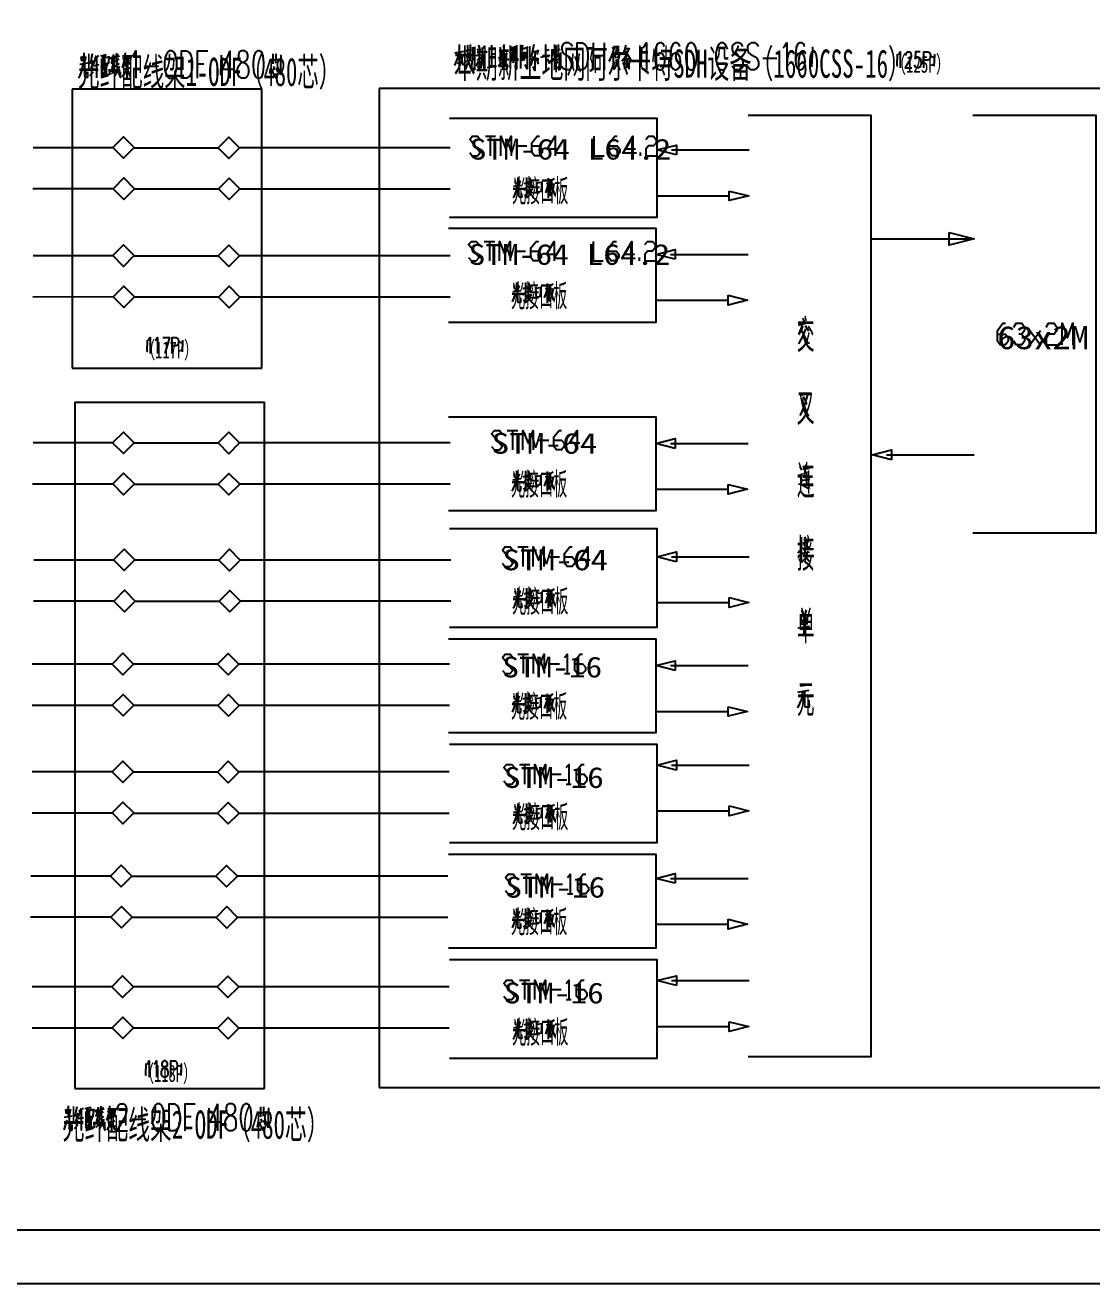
# Model space of a CAD drawing. Header units: metres. Extents: x 17 to 1757, y 17 to 1207.
# Drawn here: x 301 to 862, y 17 to 678 of the extents above; entities that cross this region are included whole.
import ezdxf

# ---------------------------------------------------------------- set-up
doc = ezdxf.new("R2010")
doc.units = ezdxf.units.M
for name, color, linetype in [('LINES', 7, 'Continuous'), ('POLYLINES', 4, 'Continuous'), ('RECTS', 7, 'Continuous'), ('TEXTS', 3, 'Continuous')]:
    doc.layers.add(name, color=color, linetype=linetype)

msp = doc.modelspace()

# ---------------------------------------------------------------- linework, layer by layer
at = {"layer": 'LINES'}
for p, q in [((529.51, 667.73), (529.51, 654.34)), ((535.27, 667.73), (534.98, 659.38)), ((552.98, 667.73), (552.98, 656.93)), ((568.68, 667.73), (567.24, 660.96)), ((574.87, 667.87), (574.87, 661.82)), ((579.48, 667.73), (579.48, 654.48)), ((581.5, 667.73), (581.5, 662.69)), ((599.93, 654.48), (599.93, 668.74)), ((605.54, 668.74), (605.54, 654.48)), ((331.22, 659.09), (330.79, 661.39)), ((332.23, 663.41), (332.23, 657.79)), ((332.66, 658.37), (333.53, 661.54)), ((336.7, 662.83), (335.69, 658.08)), ((339.86, 662.11), (337.7, 660.38)), ((338.86, 661.25), (338.86, 650.3)), ((341.16, 661.82), (343.9, 662.54)), ((342.6, 661.97), (342.6, 656.21)), ((343.9, 660.96), (345.34, 661.39)), ((345.34, 661.68), (345.19, 657.94)), ((347.78, 662.54), (346.78, 658.22)), ((350.09, 662.4), (350.81, 661.39)), ((353.98, 663.41), (353.54, 660.38)), ((355.27, 661.39), (355.27, 657.22)), ((356.71, 661.25), (356.57, 658.22)), ((408.98, 664.42), (408.98, 650.16)), ((431.45, 662.98), (431.59, 657.65)), ((433.18, 662.98), (432.89, 657.94)), ((527.21, 663.41), (531.82, 664.27)), ((532.97, 664.56), (535.7, 665.28)), ((533.83, 667.44), (533.83, 659.23)), ((533.83, 662.98), (534.84, 663.26)), ((533.83, 660.96), (534.84, 661.54)), ((536.42, 666.43), (536.28, 659.81)), ((536.42, 665.86), (537.43, 666.14)), ((536.42, 663.12), (537.29, 663.41)), ((538.44, 661.97), (541.03, 662.54)), ((538.87, 665.14), (540.89, 665.57)), ((539.3, 664.56), (539.59, 662.98)), ((539.59, 667.58), (539.88, 666.14)), ((540.31, 665.28), (540.02, 662.54)), ((542.9, 667.15), (541.46, 664.99)), ((541.46, 662.54), (543.34, 662.98)), ((542.47, 662.69), (542.47, 654.48)), ((546.5, 667.44), (546.5, 656.06)), ((548.38, 662.83), (546.5, 662.4)), ((550.1, 660.82), (551.69, 661.68)), ((550.97, 666.43), (550.97, 657.65)), ((551.54, 659.95), (554.14, 663.12)), ((556.15, 667.3), (556.15, 655.63)), ((556.15, 666.14), (559.61, 666.72)), ((557.59, 664.7), (556.44, 658.51)), ((556.73, 663.84), (557.74, 660.1)), ((558.89, 665.14), (557.59, 658.08)), ((558.02, 663.84), (559.18, 659.23)), ((561.62, 667.58), (561.62, 655.2)), ((561.62, 666.58), (562.63, 666.86)), ((562.92, 665.57), (565.66, 666.58)), ((563.35, 663.98), (563.35, 659.38)), ((563.35, 662.98), (564.22, 663.26)), ((564.36, 663.84), (564.22, 660.67)), ((568.39, 661.54), (567.1, 656.64)), ((567.96, 663.98), (570.84, 664.56)), ((570.98, 664.99), (570.26, 662.54)), ((572.42, 661.1), (577.32, 662.26)), ((574.87, 664.7), (576.74, 665.14)), ((575.02, 661.68), (575.02, 654.48)), ((578.04, 658.8), (580.2, 661.68)), ((578.9, 665.42), (578.33, 661.68)), ((578.76, 663.41), (580.2, 663.84)), ((580.34, 662.4), (582.79, 662.98)), ((580.49, 664.85), (582.5, 665.28)), ((599.93, 661.97), (605.54, 661.97)), ((610.58, 662.54), (609.29, 662.26)), ((610.01, 666.58), (610.73, 664.56)), ((610.58, 656.93), (610.58, 663.12)), ((611.45, 660.96), (613.32, 661.39)), ((611.88, 667.15), (611.88, 664.42)), ((611.88, 666.29), (612.89, 666.58)), ((613.46, 661.82), (612.6, 658.37)), ((616.34, 664.99), (615.34, 662.4)), ((617.06, 667.44), (616.34, 664.99)), ((616.49, 665.42), (618.5, 665.86)), ((334.25, 658.08), (330.07, 657.36)), ((335.4, 657.79), (336.98, 658.8)), ((335.69, 654.62), (337.27, 655.63)), ((337.27, 659.66), (335.83, 654.77)), ((337.42, 656.64), (340.3, 657.36)), ((341.45, 660.24), (341.45, 651.74)), ((341.45, 659.52), (343.18, 659.95)), ((341.74, 654.48), (342.6, 654.77)), ((342.6, 656.21), (343.03, 656.21)), ((343.18, 660.24), (343.03, 651.6)), ((345.34, 657.94), (343.9, 657.5)), ((346.63, 658.08), (347.93, 658.94)), ((348.5, 655.92), (346.78, 654.91)), ((348.22, 660.1), (346.92, 655.06)), ((348.79, 658.8), (350.81, 660.24)), ((348.79, 656.35), (350.95, 657.79)), ((354.84, 655.06), (352.39, 650.59)), ((352.68, 660.24), (354.7, 660.67)), ((352.82, 654.77), (356.86, 655.49)), ((354.84, 657.22), (354.84, 650.02)), ((355.27, 660.53), (356.57, 660.82)), ((356.71, 658.22), (355.27, 657.94)), ((364.06, 656.35), (371.4, 656.35)), ((391.99, 657.65), (395.3, 657.65)), ((430.3, 655.34), (429.86, 652.32)), ((430.15, 659.38), (434.47, 660.1)), ((431.88, 656.5), (432.31, 654.48)), ((433.32, 655.78), (434.04, 653.33)), ((528.36, 657.94), (530.66, 658.37)), ((533.83, 658.22), (532.68, 654.91)), ((532.82, 658.8), (535.7, 659.52)), ((534.55, 658.37), (535.13, 656.21)), ((536.28, 659.95), (535.7, 654.48)), ((536.28, 660.1), (537.29, 660.38)), ((539.45, 659.09), (538.44, 656.5)), ((538.87, 659.81), (540.89, 660.38)), ((540.31, 659.09), (541.03, 657.5)), ((544.06, 655.78), (549.1, 656.35)), ((549.96, 656.35), (551.83, 658.66)), ((562.34, 659.09), (561.91, 660.38)), ((563.35, 660.38), (564.36, 660.67)), ((569.83, 660.96), (570.98, 657.5)), ((575.59, 660.24), (576.89, 657.65)), ((580.06, 659.81), (583.08, 660.38)), ((580.63, 659.23), (581.06, 657.79)), ((611.3, 658.66), (610.01, 655.78)), ((616.34, 660.53), (616.34, 654.77)), ((616.34, 659.95), (618.65, 660.38)), ((618.5, 655.92), (616.34, 655.49)), ((616.63, 657.79), (618.36, 658.08)), ((617.5, 660.1), (617.5, 655.92)), ((618.79, 660.67), (618.5, 654.77)), ((689.06, 660.67), (696.26, 660.67)), ((334.39, 650.45), (334.25, 653.47)), ((335.4, 651.6), (337.27, 653.47)), ((341.45, 652.9), (342.89, 653.33)), ((346.78, 652.32), (348.5, 653.9)), ((326.18, 644.26), (326.18, 497.81)), ((425.76, 644.26), (326.18, 644.26)), ((425.76, 497.81), (425.76, 644.26)), ((913.7, 644.62), (487.32, 644.62)), ((487.32, 644.62), (487.32, 120.02)), ((543.19, 619.63), (548.52, 619.63)), ((545.78, 619.63), (545.78, 609.41)), ((347.5, 613.58), (305.59, 613.58)), ((402.79, 613.44), (358.73, 613.44)), ((524.62, 613.58), (414.02, 613.58)), ((559.46, 614.59), (564.94, 614.59)), ((624.7, 609.41), (624.7, 611.14)), ((640.97, 612.43), (681.72, 612.43)), ((559.32, 594.43), (558.89, 596.45)), ((560.18, 597.89), (560.18, 593.42)), ((560.76, 593.86), (561.62, 596.45)), ((565.22, 595.15), (563.5, 594.58)), ((565.51, 595.58), (567.96, 596.3)), ((566.38, 593.86), (566.09, 595.15)), ((566.23, 598.03), (566.95, 596.3)), ((567.24, 596.02), (567.1, 593.42)), ((570.12, 595.73), (570.26, 589.54)), ((570.12, 595.15), (573, 595.44)), ((570.26, 595.15), (573, 595.44)), ((572.71, 590.69), (573, 595.87)), ((577.03, 595.01), (575.16, 594.58)), ((576.17, 597.6), (576.17, 587.23)), ((577.46, 596.3), (579.48, 597.46)), ((347.64, 591.98), (305.45, 591.98)), ((402.94, 591.84), (358.87, 591.84)), ((524.62, 591.84), (414.17, 591.84)), ((562.34, 593.71), (558.02, 593.14)), ((562.49, 587.66), (562.2, 589.97)), ((563.35, 591.26), (565.22, 593.42)), ((565.08, 591.12), (568.39, 591.84)), ((568.25, 593.71), (565.51, 592.99)), ((566.52, 593.14), (565.94, 589.97)), ((566.81, 589.39), (565.94, 589.97)), ((567.24, 591.55), (566.81, 589.25)), ((566.81, 589.39), (568.25, 587.81)), ((570.26, 590.4), (573, 590.69)), ((576.17, 594.43), (574.73, 589.82)), ((576.17, 593.42), (576.89, 592.13)), ((577.75, 594.29), (579.19, 594.58)), ((632.9, 588.24), (671.35, 588.24)), ((542.62, 564.34), (548.09, 564.34)), ((545.35, 564.34), (545.35, 554.11)), ((745.8, 565.78), (798.79, 565.78)), ((347.5, 556.85), (305.59, 556.85)), ((402.79, 556.7), (358.73, 556.7)), ((524.62, 556.85), (414.02, 556.85)), ((558.89, 559.3), (564.36, 559.3)), ((624.26, 554.11), (624.26, 555.84)), ((640.39, 557.57), (681.29, 557.57)), ((559.61, 542.74), (559.61, 538.13)), ((565.66, 542.74), (566.38, 541.01)), ((575.59, 542.3), (575.59, 532.08)), ((576.89, 541.01), (578.9, 542.16)), ((557.52, 532.66), (559.03, 536.69)), ((561.77, 538.42), (557.59, 537.84)), ((558.74, 539.28), (558.31, 541.15)), ((560.18, 538.7), (561.05, 541.3)), ((564.65, 540), (562.92, 539.42)), ((562.92, 536.11), (564.65, 538.13)), ((564.5, 535.82), (567.82, 536.54)), ((564.94, 540.29), (567.53, 541.01)), ((567.67, 538.42), (564.94, 537.7)), ((565.94, 537.98), (565.37, 534.82)), ((565.8, 538.56), (565.51, 540)), ((566.81, 536.26), (566.38, 534.1)), ((566.81, 540.72), (566.52, 538.13)), ((569.54, 540.58), (569.83, 534.24)), ((569.54, 539.86), (572.42, 540.14)), ((569.69, 539.86), (572.42, 540.14)), ((569.83, 535.1), (572.42, 535.54)), ((572.14, 535.54), (572.57, 540.72)), ((575.59, 539.28), (574.15, 534.67)), ((576.46, 539.71), (574.58, 539.42)), ((575.59, 538.13), (576.46, 536.83)), ((577.18, 538.99), (578.62, 539.42)), ((347.64, 535.25), (305.45, 535.1)), ((402.94, 535.1), (358.87, 535.1)), ((524.62, 535.1), (414.17, 535.1)), ((561.91, 532.37), (561.77, 534.82)), ((566.23, 534.24), (565.37, 534.82)), ((566.23, 534.24), (567.67, 532.51)), ((632.33, 533.52), (670.78, 533.52)), ((709.94, 524.02), (710.66, 522)), ((707.78, 520.42), (713.11, 521.71)), ((709.66, 520.13), (707.78, 515.52)), ((711.24, 520.13), (712.97, 517.39)), ((829.32, 510.05), (834.94, 517.54)), ((829.32, 517.54), (834.94, 510.05)), ((326.18, 497.74), (425.69, 497.74)), ((712.39, 484.27), (708.79, 483.41)), ((710.09, 482.98), (710.95, 480.82)), ((327.48, 479.95), (427.13, 479.95)), ((327.48, 479.95), (327.48, 119.38)), ((427.13, 119.38), (427.13, 479.95)), ((554.71, 465.12), (560.18, 465.12)), ((557.45, 465.12), (557.45, 454.9)), ((347.35, 458.5), (305.59, 458.5)), ((402.79, 458.35), (358.58, 458.35)), ((524.62, 458.5), (414.02, 458.5)), ((570.98, 459.94), (576.46, 459.94)), ((640.39, 458.21), (681.29, 458.21)), ((754.01, 452.3), (800.09, 452.3)), ((559.61, 443.81), (559.61, 439.34)), ((565.66, 443.95), (566.38, 442.22)), ((575.59, 443.52), (575.59, 433.15)), ((576.89, 442.22), (578.9, 443.38)), ((708.36, 446.11), (709.22, 444.24)), ((710.09, 444.82), (713.54, 445.25)), ((711.82, 447.12), (710.52, 441.07)), ((711.96, 443.52), (711.96, 436.32)), ((347.5, 436.9), (305.3, 436.9)), ((402.94, 436.75), (358.73, 436.75)), ((524.62, 436.9), (414.17, 436.9)), ((561.77, 439.63), (557.59, 438.91)), ((558.74, 440.35), (558.31, 442.22)), ((560.18, 439.78), (561.05, 442.37)), ((564.65, 441.07), (562.92, 440.5)), ((562.92, 437.18), (564.65, 439.34)), ((564.5, 436.9), (567.82, 437.62)), ((564.94, 441.5), (567.53, 442.22)), ((567.67, 439.63), (564.94, 438.91)), ((565.94, 439.06), (565.37, 435.89)), ((565.8, 439.63), (565.51, 441.07)), ((566.81, 437.47), (566.38, 435.17)), ((566.81, 441.94), (566.52, 439.34)), ((569.54, 441.65), (569.83, 435.46)), ((569.54, 440.93), (572.42, 441.36)), ((569.69, 440.93), (572.42, 441.36)), ((569.83, 436.32), (572.42, 436.61)), ((572.14, 436.61), (572.57, 441.79)), ((575.59, 440.35), (574.15, 435.74)), ((576.46, 440.93), (574.58, 440.5)), ((575.59, 439.34), (576.46, 438.05)), ((577.18, 440.21), (578.62, 440.5)), ((707.5, 441.36), (709.37, 442.08)), ((707.64, 437.04), (708.94, 436.9)), ((709.94, 438.91), (713.69, 439.49)), ((710.23, 440.93), (713.26, 441.5)), ((561.91, 433.58), (561.77, 435.89)), ((566.23, 435.31), (565.37, 435.89)), ((566.23, 435.31), (567.67, 433.58)), ((632.33, 434.16), (670.78, 434.16)), ((560.33, 403.92), (565.66, 403.92)), ((562.92, 403.92), (562.92, 393.7)), ((707.35, 400.75), (709.66, 403.49)), ((709.66, 405.65), (707.5, 404.93)), ((713.4, 403.78), (709.94, 402.91)), ((710.09, 406.08), (713.11, 406.94)), ((711.24, 403.92), (710.66, 405.65)), ((710.95, 409.25), (711.82, 406.94)), ((712.25, 406.66), (711.96, 403.49)), ((347.78, 397.01), (306.02, 397.01)), ((403.22, 397.01), (359.02, 397.01)), ((525.05, 397.01), (414.46, 397.01)), ((576.6, 398.74), (582.07, 398.74)), ((640.97, 398.74), (681.72, 398.74)), ((709.51, 400.46), (713.54, 401.33)), ((711.24, 403.2), (710.66, 399.17)), ((711.67, 398.45), (710.66, 399.17)), ((712.25, 401.04), (711.67, 398.3)), ((711.67, 398.45), (713.4, 396.43)), ((562.34, 378.14), (558.02, 377.57)), ((559.32, 379.01), (558.89, 380.88)), ((560.18, 382.32), (560.18, 377.86)), ((560.76, 378.43), (561.62, 381.02)), ((563.35, 375.84), (565.22, 377.86)), ((565.22, 379.73), (563.5, 379.15)), ((565.51, 380.02), (567.96, 380.74)), ((568.25, 378.14), (565.51, 377.42)), ((566.52, 377.71), (565.94, 374.54)), ((566.38, 378.29), (566.09, 379.73)), ((566.23, 382.46), (566.95, 380.74)), ((567.24, 380.45), (567.1, 377.86)), ((570.12, 380.3), (570.26, 373.97)), ((570.12, 379.58), (573, 379.87)), ((570.26, 379.58), (573, 379.87)), ((572.71, 375.12), (573, 380.45)), ((576.17, 379.01), (574.73, 374.4)), ((577.03, 379.44), (575.16, 379.15)), ((576.17, 382.03), (576.17, 371.81)), ((576.17, 377.86), (576.89, 376.56)), ((577.46, 380.74), (579.48, 381.89)), ((577.75, 378.72), (579.19, 379.15)), ((347.93, 375.41), (305.74, 375.41)), ((403.37, 375.26), (359.16, 375.26)), ((525.05, 375.41), (414.6, 375.41)), ((562.49, 372.1), (562.2, 374.54)), ((565.08, 375.55), (568.39, 376.27)), ((566.81, 373.82), (565.94, 374.54)), ((567.24, 375.98), (566.81, 373.82)), ((566.81, 373.82), (568.25, 372.24)), ((570.26, 374.83), (573, 375.12)), ((632.9, 374.69), (671.35, 374.69)), ((709.22, 370.66), (710.09, 368.21)), ((711.82, 370.8), (710.95, 367.63)), ((708.94, 367.92), (708.94, 362.88)), ((712.25, 367.63), (708.94, 367.2)), ((708.94, 363.31), (712.54, 363.74)), ((709.37, 365.47), (711.82, 365.76)), ((710.66, 357.7), (710.66, 367.34)), ((712.39, 367.92), (712.1, 363.74)), ((707.35, 361.44), (713.54, 362.3)), ((560.33, 347.62), (565.8, 347.62)), ((563.06, 347.62), (563.06, 337.39)), ((347.06, 342.29), (305.16, 342.29)), ((402.36, 342.29), (358.3, 342.29)), ((524.33, 342.29), (413.74, 342.29)), ((576.74, 342.43), (582.07, 342.43)), ((584.81, 337.39), (587.54, 337.39)), ((640.39, 341.57), (681.29, 341.57)), ((708.65, 330.91), (712.25, 331.49)), ((558.74, 323.71), (558.31, 325.58)), ((559.61, 327.17), (559.61, 322.7)), ((560.18, 323.14), (561.05, 325.73)), ((564.65, 324.43), (562.92, 323.86)), ((564.94, 324.72), (567.53, 325.44)), ((565.8, 322.99), (565.51, 324.43)), ((565.66, 327.31), (566.38, 325.44)), ((566.81, 325.3), (566.52, 322.7)), ((569.54, 325.01), (569.83, 318.82)), ((569.54, 324.29), (572.42, 324.72)), ((569.69, 324.29), (572.42, 324.72)), ((572.14, 319.97), (572.57, 325.15)), ((576.46, 324.14), (574.58, 323.86)), ((575.59, 326.74), (575.59, 316.51)), ((576.89, 325.44), (578.9, 326.74)), ((707.35, 327.6), (713.26, 328.61)), ((347.21, 320.69), (305.02, 320.69)), ((402.5, 320.54), (358.44, 320.54)), ((524.33, 320.69), (413.88, 320.69)), ((557.52, 317.09), (559.03, 321.12)), ((561.77, 322.85), (557.59, 322.27)), ((561.91, 316.8), (561.77, 319.25)), ((562.92, 320.54), (564.65, 322.7)), ((564.5, 320.26), (567.82, 320.98)), ((567.67, 322.85), (564.94, 322.13)), ((565.94, 322.42), (565.37, 319.25)), ((566.23, 318.67), (565.37, 319.25)), ((566.23, 318.67), (567.67, 316.94)), ((566.81, 320.83), (566.38, 318.53)), ((569.83, 319.54), (572.42, 319.97)), ((575.59, 323.71), (574.15, 319.1)), ((575.59, 322.7), (576.46, 321.41)), ((577.18, 323.42), (578.62, 323.86)), ((632.33, 317.38), (670.78, 317.38)), ((347.06, 285.7), (305.16, 285.7)), ((402.36, 285.55), (358.3, 285.55)), ((524.18, 285.7), (413.59, 285.7)), ((561.05, 289.58), (566.52, 289.58)), ((563.78, 289.58), (563.78, 279.36)), ((577.46, 284.54), (582.94, 284.54)), ((640.97, 289.3), (681.72, 289.3)), ((585.67, 279.36), (588.26, 279.36)), ((562.34, 264.96), (558.02, 264.38)), ((559.32, 265.82), (558.89, 267.7)), ((560.18, 269.14), (560.18, 264.67)), ((560.76, 265.25), (561.62, 267.84)), ((563.35, 262.51), (565.22, 264.67)), ((565.22, 266.54), (563.5, 265.82)), ((565.51, 266.83), (567.96, 267.55)), ((568.25, 264.96), (565.51, 264.24)), ((566.52, 264.53), (565.94, 261.22)), ((566.38, 265.1), (566.09, 266.54)), ((566.23, 269.28), (566.95, 267.55)), ((567.24, 267.26), (567.1, 264.67)), ((570.12, 267.12), (570.26, 260.78)), ((570.12, 266.4), (573, 266.69)), ((570.26, 266.4), (573, 266.69)), ((572.71, 261.94), (573, 267.12)), ((576.17, 265.82), (574.73, 261.22)), ((577.03, 266.26), (575.16, 265.82)), ((576.17, 268.85), (576.17, 258.62)), ((576.17, 264.67), (576.89, 263.38)), ((577.46, 267.55), (579.48, 268.7)), ((577.75, 265.54), (579.19, 265.82)), ((632.9, 265.25), (671.35, 265.25)), ((347.21, 264.1), (305.02, 264.1)), ((402.5, 263.95), (358.44, 263.95)), ((524.18, 263.95), (413.74, 263.95)), ((562.49, 258.91), (562.2, 261.22)), ((565.08, 262.37), (568.39, 263.09)), ((566.81, 260.64), (565.94, 261.22)), ((567.24, 262.8), (566.81, 260.64)), ((566.81, 260.64), (568.25, 259.06)), ((570.26, 261.65), (573, 261.94)), ((561.91, 231.98), (567.38, 231.98)), ((564.65, 231.98), (564.65, 221.76)), ((346.34, 230.98), (304.44, 230.98)), ((401.64, 230.83), (357.58, 230.83)), ((523.46, 230.98), (412.87, 230.98)), ((578.33, 226.8), (583.66, 226.8)), ((640.39, 229.82), (681.29, 229.82)), ((586.39, 221.76), (589.13, 221.76)), ((558.74, 210.53), (558.31, 212.4)), ((559.61, 213.98), (559.61, 209.52)), ((560.18, 209.95), (561.05, 212.54)), ((564.94, 211.54), (567.53, 212.26)), ((565.66, 214.13), (566.38, 212.26)), ((566.81, 212.11), (566.52, 209.52)), ((569.54, 211.82), (569.83, 205.63)), ((572.14, 206.78), (572.57, 211.97)), ((575.59, 213.55), (575.59, 203.33)), ((576.89, 212.26), (578.9, 213.41)), ((346.34, 209.38), (304.3, 209.38)), ((401.78, 209.23), (357.72, 209.23)), ((523.46, 209.23), (413.02, 209.23)), ((557.52, 203.9), (559.03, 207.94)), ((561.77, 209.66), (557.59, 209.09)), ((561.91, 203.62), (561.77, 206.06)), ((564.65, 211.25), (562.92, 210.67)), ((562.92, 207.36), (564.65, 209.52)), ((564.5, 207.07), (567.82, 207.79)), ((567.67, 209.66), (564.94, 208.94)), ((565.94, 209.23), (565.37, 206.06)), ((566.23, 205.49), (565.37, 206.06)), ((565.8, 209.81), (565.51, 211.25)), ((566.23, 205.49), (567.67, 203.76)), ((566.81, 207.5), (566.38, 205.34)), ((569.54, 211.1), (572.42, 211.54)), ((569.69, 211.1), (572.42, 211.54)), ((569.83, 206.35), (572.42, 206.78)), ((575.59, 210.53), (574.15, 205.92)), ((576.46, 210.96), (574.58, 210.67)), ((575.59, 209.52), (576.46, 208.22)), ((577.18, 210.24), (578.62, 210.67)), ((632.33, 205.78), (670.78, 205.78)), ((346.92, 172.8), (305.16, 172.8)), ((402.36, 172.8), (358.3, 172.8)), ((524.18, 172.8), (413.59, 172.8)), ((561.05, 176.4), (566.52, 176.4)), ((563.78, 176.4), (563.78, 166.18)), ((640.97, 176.11), (681.72, 176.11)), ((577.46, 171.36), (582.94, 171.36)), ((585.67, 166.18), (588.26, 166.18)), ((559.32, 152.64), (558.89, 154.51)), ((560.18, 155.95), (560.18, 151.49)), ((560.76, 151.92), (561.62, 154.66)), ((565.22, 153.36), (563.5, 152.64)), ((565.51, 153.65), (567.96, 154.37)), ((566.38, 151.92), (566.09, 153.36)), ((566.23, 156.1), (566.95, 154.37)), ((567.24, 154.08), (567.1, 151.49)), ((570.12, 153.94), (570.26, 147.6)), ((570.12, 153.22), (573, 153.5)), ((570.26, 153.22), (573, 153.5)), ((572.71, 148.75), (573, 153.94)), ((576.17, 152.64), (574.73, 148.03)), ((577.03, 153.07), (575.16, 152.64)), ((576.17, 155.66), (576.17, 145.44)), ((577.46, 154.37), (579.48, 155.52)), ((577.75, 152.35), (579.19, 152.64)), ((632.9, 152.06), (671.35, 152.06)), ((347.06, 151.2), (305.02, 151.2)), ((402.5, 151.06), (358.44, 151.06)), ((524.18, 151.2), (413.74, 151.2)), ((562.34, 151.78), (558.02, 151.2)), ((562.49, 145.73), (562.2, 148.03)), ((563.35, 149.33), (565.22, 151.49)), ((565.08, 149.18), (568.39, 149.9)), ((568.25, 151.78), (565.51, 151.06)), ((566.52, 151.34), (565.94, 148.03)), ((566.81, 147.46), (565.94, 148.03)), ((567.24, 149.62), (566.81, 147.31)), ((566.81, 147.46), (568.25, 145.87)), ((570.26, 148.46), (573, 148.75)), ((576.17, 151.49), (576.89, 150.19)), ((327.48, 119.38), (427.13, 119.38)), ((487.32, 120.02), (913.7, 120.02)), ((323.16, 106.13), (322.73, 108.43)), ((324.02, 110.3), (324.02, 104.69)), ((324.6, 105.26), (325.46, 108.58)), ((327.34, 104.69), (328.78, 105.84)), ((328.49, 109.73), (327.48, 104.98)), ((329.21, 106.7), (327.77, 101.81)), ((331.8, 109.15), (329.5, 107.42)), ((330.79, 108.29), (330.79, 97.34)), ((332.95, 108.86), (335.69, 109.58)), ((333.24, 107.28), (333.24, 98.64)), ((333.24, 106.56), (334.97, 106.99)), ((334.39, 109.01), (334.39, 103.25)), ((335.11, 107.28), (334.97, 98.5)), ((335.69, 108), (337.13, 108.43)), ((337.27, 108.72), (336.98, 104.83)), ((338.42, 104.98), (339.86, 105.98)), ((339.72, 109.58), (338.71, 105.12)), ((340.15, 107.14), (338.86, 102.1)), ((340.73, 105.84), (342.6, 107.28)), ((342.02, 109.44), (342.6, 108.43)), ((344.62, 107.28), (346.49, 107.71)), ((345.77, 110.3), (345.48, 107.42)), ((347.21, 108.43), (347.21, 104.11)), ((347.21, 107.57), (348.5, 107.86)), ((348.5, 108.29), (348.36, 105.12)), ((402.5, 111.46), (402.5, 97.2)), ((423.67, 106.42), (427.99, 107.14)), ((424.97, 109.87), (425.11, 104.54)), ((426.7, 109.87), (426.41, 104.83)), ((326.18, 104.98), (321.86, 104.26)), ((321.94, 97.78), (323.45, 102.82)), ((326.18, 97.49), (326.04, 100.51)), ((327.34, 98.5), (329.21, 100.51)), ((327.62, 101.66), (329.21, 102.67)), ((329.21, 103.68), (332.23, 104.26)), ((333.24, 99.94), (334.68, 100.37)), ((333.53, 101.52), (334.54, 101.81)), ((334.39, 103.25), (334.82, 103.25)), ((337.27, 104.83), (335.83, 104.4)), ((340.3, 102.96), (338.71, 101.95)), ((338.71, 99.22), (340.44, 100.94)), ((340.58, 103.39), (342.74, 104.69)), ((346.78, 102.1), (344.33, 97.63)), ((344.76, 101.81), (348.65, 102.53)), ((346.78, 104.11), (346.78, 97.06)), ((348.5, 105.12), (347.21, 104.83)), ((357.58, 103.25), (364.78, 103.25)), ((385.51, 104.69), (388.68, 104.69)), ((423.82, 102.38), (423.38, 99.22)), ((425.26, 103.54), (425.83, 101.52)), ((426.7, 102.82), (427.56, 100.37)), ((87.79, 45.22), (1672.37, 45.22))]:
    msp.add_line(p, q, dxfattribs=at)
at = {"layer": 'POLYLINES'}
for points in [[(588.98, 666.72), (588.12, 668.02), (586.97, 668.74), (585.38, 668.74), (584.09, 668.02), (583.37, 666.72), (583.37, 665.28), (583.66, 663.98), (584.09, 663.26), (584.95, 662.69), (587.4, 661.25), (588.12, 660.67), (588.55, 659.95), (588.98, 658.51), (588.98, 656.5), (588.12, 655.2), (586.97, 654.48), (585.38, 654.48), (584.09, 655.2), (583.37, 656.5)], [(591.43, 654.48), (591.43, 668.74), (594.31, 668.74), (595.46, 668.02), (596.33, 666.72), (596.62, 665.28), (597.05, 663.26), (597.05, 659.95), (596.62, 657.94), (596.33, 656.5), (595.46, 655.2), (594.31, 654.48), (591.43, 654.48)], [(625.85, 666), (626.71, 666.72), (627.86, 668.74), (627.86, 654.48)], [(637.22, 666.72), (636.79, 668.02), (635.5, 668.74), (634.78, 668.74), (633.48, 668.02), (632.76, 666), (632.33, 662.69), (632.33, 659.23), (632.76, 656.5), (633.48, 655.2), (634.78, 654.48), (635.21, 654.48), (636.36, 655.2), (637.22, 656.5), (637.51, 658.51), (637.51, 659.23), (637.22, 661.25), (636.36, 662.69), (635.21, 663.26), (634.78, 663.26), (633.48, 662.69), (632.76, 661.25), (632.33, 659.23)], [(645.29, 666.72), (644.86, 668.02), (643.7, 668.74), (642.84, 668.74), (641.69, 668.02), (640.82, 666), (640.39, 662.69), (640.39, 659.23), (640.82, 656.5), (641.69, 655.2), (642.84, 654.48), (643.27, 654.48), (644.42, 655.2), (645.29, 656.5), (645.72, 658.51), (645.72, 659.23), (645.29, 661.25), (644.42, 662.69), (643.27, 663.26), (642.84, 663.26), (641.69, 662.69), (640.82, 661.25), (640.39, 659.23)], [(650.9, 668.74), (649.75, 668.02), (648.89, 666), (648.46, 662.69), (648.46, 660.67), (648.89, 657.22), (649.75, 655.2), (650.9, 654.48), (651.77, 654.48), (652.92, 655.2), (653.78, 657.22), (654.22, 660.67), (654.22, 662.69), (653.78, 666), (652.92, 668.02), (651.77, 668.74), (650.9, 668.74)], [(670.34, 665.28), (669.91, 666.72), (669.19, 668.02), (668.33, 668.74), (666.74, 668.74), (665.88, 668.02), (665.16, 666.72), (664.73, 665.28), (664.3, 663.26), (664.3, 659.95), (664.73, 657.94), (665.16, 656.5), (665.88, 655.2), (666.74, 654.48), (668.33, 654.48), (669.19, 655.2), (669.91, 656.5), (670.34, 657.94)], [(678.55, 666.72), (677.69, 668.02), (676.39, 668.74), (674.81, 668.74), (673.66, 668.02), (672.79, 666.72), (672.79, 665.28), (673.22, 663.98), (673.66, 663.26), (674.38, 662.69), (676.82, 661.25), (677.69, 660.67), (678.12, 659.95), (678.55, 658.51), (678.55, 656.5), (677.69, 655.2), (676.39, 654.48), (674.81, 654.48), (673.66, 655.2), (672.79, 656.5)], [(686.62, 666.72), (685.75, 668.02), (684.6, 668.74), (682.87, 668.74), (681.72, 668.02), (680.86, 666.72), (680.86, 665.28), (681.29, 663.98), (681.72, 663.26), (682.58, 662.69), (685.03, 661.25), (685.75, 660.67), (686.18, 659.95), (686.62, 658.51), (686.62, 656.5), (685.75, 655.2), (684.6, 654.48), (682.87, 654.48), (681.72, 655.2), (680.86, 656.5)], [(699.58, 666), (700.3, 666.72), (701.59, 668.74), (701.59, 654.48)], [(710.81, 666.72), (710.52, 668.02), (709.22, 668.74), (708.5, 668.74), (707.21, 668.02), (706.49, 666), (706.06, 662.69), (706.06, 659.23), (706.49, 656.5), (707.21, 655.2), (708.5, 654.48), (708.79, 654.48), (710.09, 655.2), (710.81, 656.5), (711.24, 658.51), (711.24, 659.23), (710.81, 661.25), (710.09, 662.69), (708.79, 663.26), (708.5, 663.26), (707.21, 662.69), (706.49, 661.25), (706.06, 659.23)], [(342.02, 661.82), (342.02, 658.37), (341.74, 655.49)], [(349.37, 663.26), (349.66, 656.35), (350.23, 653.33)], [(357.58, 661.68), (358.44, 662.4), (359.59, 664.42), (359.59, 650.16)], [(377.02, 664.42), (376.15, 663.7), (375.43, 662.4), (375, 660.96), (374.57, 658.94), (374.57, 655.63), (375, 653.62), (375.43, 652.18), (376.15, 650.88), (377.02, 650.16), (378.6, 650.16), (379.46, 650.88), (380.33, 652.18), (380.62, 653.62), (381.05, 655.63), (381.05, 658.94), (380.62, 660.96), (380.33, 662.4), (379.46, 663.7), (378.6, 664.42), (377.02, 664.42)], [(383.5, 650.16), (383.5, 664.42), (386.38, 664.42), (387.53, 663.7), (388.39, 662.4), (388.82, 660.96), (389.11, 658.94), (389.11, 655.63), (388.82, 653.62), (388.39, 652.18), (387.53, 650.88), (386.38, 650.16), (383.5, 650.16)], [(391.99, 650.16), (391.99, 664.42), (397.32, 664.42)], [(404.35, 662.17), (404.09, 652.4), (404.44, 651.84)], [(408.98, 664.42), (404.95, 654.91), (411, 654.91)], [(415.03, 664.42), (413.88, 663.7), (413.45, 662.4), (413.45, 660.96), (413.88, 659.66), (414.74, 658.94), (416.33, 658.37), (417.48, 657.65), (418.34, 656.35), (418.78, 654.91), (418.78, 652.9), (418.34, 651.6), (417.91, 650.88), (416.76, 650.16), (415.03, 650.16), (413.88, 650.88), (413.45, 651.6), (413.02, 652.9), (413.02, 654.91), (413.45, 656.35), (414.31, 657.65), (415.46, 658.37), (417.05, 658.94), (417.91, 659.66), (418.34, 660.96), (418.34, 662.4), (417.91, 663.7), (416.76, 664.42), (415.03, 664.42)], [(423.53, 664.42), (422.38, 663.7), (421.51, 661.68), (421.22, 658.37), (421.22, 656.35), (421.51, 652.9), (422.38, 650.88), (423.53, 650.16), (424.39, 650.16), (425.69, 650.88), (426.41, 652.9), (426.84, 656.35), (426.84, 658.37), (426.41, 661.68), (425.69, 663.7), (424.39, 664.42), (423.53, 664.42)], [(435.55, 651.84), (435.98, 661.59), (435.64, 662.17)], [(529.51, 663.7), (528.36, 660.24), (527.06, 656.78)], [(529.66, 663.7), (531.38, 657.36), (532.1, 657.36)], [(537.43, 666.58), (537.43, 654.48), (536.71, 655.78)], [(539.88, 662.26), (539.88, 655.06), (539.3, 656.5)], [(541.46, 666.29), (541.32, 659.23), (541.18, 657.5), (540.74, 655.2)], [(552.12, 664.56), (552.12, 655.78), (552.26, 654.91), (554.57, 655.06), (554.42, 657.79)], [(554.28, 663.41), (553.7, 657.5), (553.27, 658.66)], [(559.61, 667.44), (559.61, 654.77), (558.89, 656.78)], [(562.78, 667.44), (562.2, 663.98), (562.78, 662.4), (562.78, 660.67), (562.34, 659.09)], [(565.08, 665.71), (565.08, 655.06), (564.07, 657.36)], [(569.26, 664.13), (569.26, 655.78), (569.26, 654.19), (568.39, 656.21)], [(581.93, 662.11), (581.93, 654.48), (581.21, 656.21)], [(611.88, 664.56), (611.59, 662.83), (611.02, 660.96)], [(612.89, 667.15), (612.89, 665.14), (613.03, 663.26), (613.32, 662.54), (614.18, 662.54)], [(618.79, 666.14), (617.5, 663.26), (616.06, 660.53), (614.9, 658.94)], [(616.63, 664.42), (619.51, 659.95), (619.94, 660.1)], [(625.22, 666.49), (624.96, 656.72), (625.31, 656.15)], [(714.74, 656.15), (715.16, 665.91), (714.83, 666.49)], [(759.61, 662.65), (759.45, 656.79), (759.66, 656.45)], [(759.91, 662.4), (760.49, 662.83), (761.21, 663.98), (761.21, 655.49)], [(764.09, 661.97), (764.09, 662.4), (764.38, 663.12), (764.66, 663.55), (765.1, 663.98), (766.1, 663.98), (766.54, 663.55), (766.82, 663.12), (766.97, 662.4), (766.97, 661.54), (766.82, 660.67), (766.25, 659.52), (763.8, 655.49), (767.26, 655.49)], [(771.58, 663.98), (769.27, 663.98), (768.98, 660.38), (769.27, 660.67), (769.99, 661.1), (770.71, 661.1), (771.43, 660.67), (771.86, 659.95), (772.15, 658.66), (772.15, 657.94), (771.86, 656.64), (771.43, 655.92), (770.71, 655.49), (769.99, 655.49), (769.27, 655.92), (768.98, 656.35), (768.7, 657.07)], [(773.59, 655.49), (773.59, 663.98), (775.75, 663.98), (776.47, 663.55), (776.76, 663.12), (777.05, 662.4), (777.05, 661.1), (776.76, 660.38), (776.47, 659.95), (775.75, 659.52), (773.59, 659.52)], [(779.06, 656.45), (779.32, 662.3), (779.12, 662.65)], [(329.64, 650.16), (330.36, 651.46), (331.22, 654.05), (331.8, 657.65)], [(332.52, 657.94), (332.52, 651.31), (332.95, 650.59), (334.39, 650.59)], [(343.9, 658.22), (343.9, 652.75), (344.47, 652.03)], [(344.47, 652.03), (345.91, 652.18), (345.77, 654.77)], [(350.81, 656.35), (350.09, 654.19), (348.36, 651.31)], [(353.54, 660.38), (353.11, 658.08), (352.39, 655.63)], [(354.7, 661.1), (354.12, 656.64), (353.69, 658.37)], [(354.98, 655.06), (356.42, 651.17), (357.14, 651.17)], [(431.02, 654.91), (431.45, 653.18), (432.17, 651.46), (433.46, 650.02), (433.32, 652.61)], [(610.73, 654.62), (611.88, 656.64), (612.6, 658.37)], [(611.74, 659.95), (613.46, 654.77), (614.18, 654.77)], [(350.23, 653.33), (351.53, 650.45), (351.53, 653.47)], [(358.71, 613.68), (353.08, 619.31), (347.45, 613.68), (353.08, 608.05), (358.71, 613.68), (358.71, 613.68)], [(414.06, 613.58), (408.43, 619.21), (402.8, 613.58), (408.43, 607.95), (414.06, 613.58), (414.06, 613.58)], [(534.98, 611.14), (536.28, 609.41), (539.02, 609.41), (540.46, 611.14), (534.98, 617.9), (536.28, 619.63), (539.02, 619.63), (540.46, 617.9)], [(551.26, 609.41), (551.26, 619.63), (553.99, 612.86), (556.73, 619.63), (556.73, 609.41)], [(567.67, 614.59), (571.7, 614.59), (573, 612.86), (573, 611.14), (571.7, 609.41), (568.97, 609.41), (567.67, 611.14), (567.67, 616.18), (570.41, 619.63), (571.7, 619.63)], [(581.21, 612.86), (575.74, 612.86), (579.91, 619.63), (579.91, 609.41)], [(600.22, 619.63), (600.22, 609.41), (605.69, 609.41)], [(608.42, 614.59), (612.46, 614.59), (613.9, 612.86), (613.9, 611.14), (612.46, 609.41), (609.86, 609.41), (608.42, 611.14), (608.42, 616.18), (611.16, 619.63), (612.46, 619.63)], [(622.1, 612.86), (616.63, 612.86), (620.66, 619.63), (620.66, 609.41)], [(627.43, 617.9), (628.87, 619.63), (631.61, 619.63), (632.9, 617.9), (632.9, 616.18), (631.61, 614.59), (628.87, 614.59), (627.43, 612.86), (627.43, 609.41), (632.9, 609.41)], [(643.56, 609.84), (633.34, 612.43), (643.56, 614.88), (643.56, 609.84)], [(643.56, 609.84), (633.34, 612.43), (643.56, 614.88), (643.56, 609.84)], [(358.85, 592.06), (353.22, 597.69), (347.59, 592.06), (353.22, 586.43), (358.85, 592.06), (358.85, 592.06)], [(414.2, 591.97), (408.57, 597.6), (402.94, 591.97), (408.57, 586.33), (414.2, 591.97), (414.2, 591.97)], [(564.79, 597.89), (564.79, 587.38), (563.93, 588.96)], [(577.46, 597.02), (577.32, 591.98), (576.74, 588.38)], [(557.74, 587.38), (558.46, 588.38), (559.32, 590.54), (559.9, 593.28)], [(560.62, 593.57), (560.62, 588.24), (561.05, 587.81), (562.49, 587.81)], [(565.08, 587.38), (566.23, 588.53), (566.81, 589.25)], [(579.19, 594.86), (578.62, 591.26), (578.04, 589.82), (577.03, 588.1)], [(577.9, 593.28), (579.62, 588.67), (579.91, 588.67)], [(671.35, 590.83), (681.58, 588.24), (671.35, 585.79), (671.35, 590.83)], [(671.35, 590.83), (681.58, 588.24), (671.35, 585.79), (671.35, 590.83)], [(786.84, 569.09), (800.09, 565.78), (786.84, 562.46), (786.84, 569.09)], [(786.84, 569.09), (800.09, 565.78), (786.84, 562.46), (786.84, 569.09)], [(358.71, 556.89), (353.08, 562.52), (347.45, 556.89), (353.08, 551.26), (358.71, 556.89), (358.71, 556.89)], [(414.06, 556.79), (408.43, 562.42), (402.8, 556.79), (408.43, 551.16), (414.06, 556.79), (414.06, 556.79)], [(534.41, 555.84), (535.85, 554.11), (538.44, 554.11), (539.88, 555.84), (534.41, 562.75), (535.85, 564.34), (538.44, 564.34), (539.88, 562.75)], [(550.68, 554.11), (550.68, 564.34), (553.42, 557.57), (556.15, 564.34), (556.15, 554.11)], [(567.1, 559.3), (571.13, 559.3), (572.57, 557.57), (572.57, 555.84), (571.13, 554.11), (568.39, 554.11), (567.1, 555.84), (567.1, 561.02), (569.83, 564.34), (571.13, 564.34)], [(580.63, 557.57), (575.3, 557.57), (579.34, 564.34), (579.34, 554.11)], [(599.78, 564.34), (599.78, 554.11), (605.11, 554.11)], [(607.85, 559.3), (612.02, 559.3), (613.32, 557.57), (613.32, 555.84), (612.02, 554.11), (609.29, 554.11), (607.85, 555.84), (607.85, 561.02), (610.58, 564.34), (612.02, 564.34)], [(621.53, 557.57), (616.06, 557.57), (620.09, 564.34), (620.09, 554.11)], [(627, 562.75), (628.3, 564.34), (631.03, 564.34), (632.33, 562.75), (632.33, 561.02), (631.03, 559.3), (628.3, 559.3), (627, 557.57), (627, 554.11), (632.33, 554.11)], [(642.98, 555.12), (632.76, 557.57), (642.98, 560.16), (642.98, 555.12)], [(642.98, 555.12), (632.76, 557.57), (642.98, 560.16), (642.98, 555.12)], [(564.22, 542.74), (564.22, 532.22), (563.35, 533.66)], [(358.85, 535.27), (353.22, 540.9), (347.59, 535.27), (353.22, 529.64), (358.85, 535.27), (358.85, 535.27)], [(414.2, 535.17), (408.57, 540.81), (402.94, 535.17), (408.57, 529.54), (414.2, 535.17), (414.2, 535.17)], [(560.04, 538.27), (560.04, 532.94), (560.47, 532.51), (561.91, 532.51)], [(576.89, 541.87), (576.74, 536.83), (576.17, 533.09)], [(578.76, 539.57), (578.04, 536.11), (577.61, 534.67), (576.46, 532.8)], [(577.32, 538.13), (579.05, 533.52), (579.48, 533.52)], [(670.78, 536.11), (681, 533.52), (670.78, 530.93), (670.78, 536.11)], [(670.78, 536.11), (681, 533.52), (670.78, 530.93), (670.78, 536.11)], [(564.5, 532.22), (565.66, 533.38), (566.38, 534.1)], [(711.38, 518.54), (710.23, 515.09), (707.64, 510.62)], [(709.22, 517.54), (712.39, 511.06), (713.54, 511.06)], [(812.18, 515.66), (816.5, 515.66), (817.94, 513.79), (817.94, 511.92), (816.5, 510.05), (813.62, 510.05), (812.18, 511.92), (812.18, 517.54), (815.06, 521.42), (816.5, 521.42)], [(820.82, 519.41), (822.12, 521.42), (825, 521.42), (826.44, 519.41), (826.44, 517.54), (825, 515.66), (823.56, 515.66)], [(837.82, 519.41), (839.11, 521.42), (841.99, 521.42), (843.43, 519.41), (843.43, 517.54), (841.99, 515.66), (839.11, 515.66), (837.82, 513.79), (837.82, 510.05), (843.43, 510.05)], [(846.31, 510.05), (846.31, 521.42), (849.05, 513.79), (851.93, 521.42), (851.93, 510.05)], [(365.56, 512.57), (365.4, 506.71), (365.61, 506.37)], [(365.93, 512.35), (366.36, 512.64), (367.08, 513.94), (367.08, 505.44)], [(369.82, 512.35), (370.25, 512.64), (370.97, 513.94), (370.97, 505.44)], [(373.7, 513.94), (377.16, 513.94), (374.71, 505.44)], [(378.6, 505.44), (378.6, 513.94), (380.76, 513.94), (381.48, 513.5), (381.77, 513.07), (381.91, 512.35), (381.91, 511.06), (381.77, 510.19), (381.48, 509.9), (380.76, 509.47), (378.6, 509.47)], [(384.04, 506.37), (384.29, 512.23), (384.09, 512.57)], [(825, 515.66), (826.44, 513.79), (826.44, 511.92), (825, 510.05), (822.12, 510.05), (820.82, 511.92)], [(712.54, 484.56), (710.66, 477.94), (709.37, 474.48), (708.36, 472.9)], [(709.08, 481.97), (712.39, 473.18), (713.26, 473.18)], [(358.64, 458.59), (353.01, 464.22), (347.38, 458.59), (353.01, 452.96), (358.64, 458.59), (358.64, 458.59)], [(413.99, 458.5), (408.36, 464.13), (402.73, 458.5), (408.36, 452.87), (413.99, 458.5), (413.99, 458.5)], [(546.5, 456.62), (547.94, 454.9), (550.68, 454.9), (551.98, 456.62), (546.5, 463.39), (547.94, 465.12), (550.68, 465.12), (551.98, 463.39)], [(562.92, 454.9), (562.92, 465.12), (565.66, 458.35), (568.25, 465.12), (568.25, 454.9)], [(579.19, 459.94), (583.22, 459.94), (584.66, 458.35), (584.66, 456.62), (583.22, 454.9), (580.63, 454.9), (579.19, 456.62), (579.19, 461.66), (581.93, 465.12), (583.22, 465.12)], [(592.87, 458.35), (587.4, 458.35), (591.43, 465.12), (591.43, 454.9)], [(642.98, 455.62), (632.76, 458.21), (642.98, 460.8), (642.98, 455.62)], [(642.98, 455.62), (632.76, 458.21), (642.98, 460.8), (642.98, 455.62)], [(756.6, 449.71), (746.38, 452.3), (756.6, 454.9), (756.6, 449.71)], [(756.6, 449.71), (746.38, 452.3), (756.6, 454.9), (756.6, 449.71)], [(564.22, 443.81), (564.22, 433.3), (563.35, 434.88)], [(358.78, 436.98), (353.15, 442.61), (347.52, 436.98), (353.15, 431.35), (358.78, 436.98), (358.78, 436.98)], [(414.13, 436.88), (408.5, 442.51), (402.87, 436.88), (408.5, 431.25), (414.13, 436.88), (414.13, 436.88)], [(557.16, 433.3), (557.88, 434.3), (558.74, 436.32), (559.32, 439.2)], [(560.04, 439.49), (560.04, 434.16), (560.47, 433.58), (561.91, 433.58)], [(576.89, 442.94), (576.74, 437.9), (576.17, 434.3)], [(578.76, 440.78), (578.04, 437.18), (577.61, 435.74), (576.46, 434.02)], [(577.32, 439.2), (579.05, 434.59), (579.48, 434.59)], [(670.78, 436.61), (681, 434.16), (670.78, 431.57), (670.78, 436.61)], [(670.78, 436.61), (681, 434.16), (670.78, 431.57), (670.78, 436.61)], [(709.51, 442.51), (709.08, 439.92), (709.37, 438.77), (708.94, 436.9)], [(708.94, 436.9), (712.82, 434.74), (713.69, 435.17)], [(564.5, 433.3), (565.66, 434.45), (566.38, 435.17)], [(552.12, 395.42), (553.42, 393.7), (556.15, 393.7), (557.59, 395.42), (552.12, 402.19), (553.42, 403.92), (556.15, 403.92), (557.59, 402.19)], [(568.39, 393.7), (568.39, 403.92), (571.13, 397.01), (573.86, 403.92), (573.86, 393.7)], [(584.81, 398.74), (588.84, 398.74), (590.14, 397.01), (590.14, 395.42), (588.84, 393.7), (586.1, 393.7), (584.81, 395.42), (584.81, 400.46), (587.54, 403.92), (588.84, 403.92)], [(598.34, 397.01), (592.87, 397.01), (597.05, 403.92), (597.05, 393.7)], [(709.08, 409.1), (709.08, 395.86), (708.07, 397.87)], [(359.09, 397.12), (353.46, 402.75), (347.83, 397.12), (353.46, 391.49), (359.09, 397.12), (359.09, 397.12)], [(414.43, 397.02), (408.8, 402.65), (403.17, 397.02), (408.8, 391.39), (414.43, 397.02), (414.43, 397.02)], [(643.56, 396.14), (633.34, 398.74), (643.56, 401.33), (643.56, 396.14)], [(643.56, 396.14), (633.34, 398.74), (643.56, 401.33), (643.56, 396.14)], [(709.51, 395.86), (710.95, 397.44), (711.67, 398.3)], [(359.22, 375.5), (353.59, 381.14), (347.96, 375.5), (353.59, 369.87), (359.22, 375.5), (359.22, 375.5)], [(414.57, 375.41), (408.94, 381.04), (403.31, 375.41), (408.94, 369.77), (414.57, 375.41), (414.57, 375.41)], [(557.74, 371.81), (558.46, 372.82), (559.32, 374.98), (559.9, 377.71)], [(560.62, 378), (560.62, 372.67), (561.05, 372.24), (562.49, 372.24)], [(564.79, 382.32), (564.79, 371.81), (563.93, 373.39)], [(577.46, 381.6), (577.32, 376.42), (576.74, 372.82)], [(579.19, 379.3), (578.62, 375.84), (578.04, 374.4), (577.03, 372.53)], [(577.9, 377.71), (579.62, 373.25), (579.91, 373.25)], [(671.35, 377.28), (681.58, 374.69), (671.35, 372.1), (671.35, 377.28)], [(671.35, 377.28), (681.58, 374.69), (671.35, 372.1), (671.35, 377.28)], [(565.08, 371.81), (566.23, 373.1), (566.81, 373.82)], [(358.33, 342.39), (352.69, 348.03), (347.06, 342.39), (352.69, 336.76), (358.33, 342.39), (358.33, 342.39)], [(413.67, 342.3), (408.04, 347.93), (402.41, 342.3), (408.04, 336.67), (413.67, 342.3), (413.67, 342.3)], [(552.12, 338.98), (553.56, 337.39), (556.3, 337.39), (557.59, 338.98), (552.12, 345.89), (553.56, 347.62), (556.3, 347.62), (557.59, 345.89)], [(568.54, 337.39), (568.54, 347.62), (571.27, 340.7), (574.01, 347.62), (574.01, 337.39)], [(584.81, 345.89), (586.25, 347.62), (586.25, 337.39)], [(590.28, 342.43), (594.31, 342.43), (595.75, 340.7), (595.75, 338.98), (594.31, 337.39), (591.58, 337.39), (590.28, 338.98), (590.28, 344.16), (593.02, 347.62), (594.31, 347.62)], [(642.98, 338.98), (632.76, 341.57), (642.98, 344.02), (642.98, 338.98)], [(642.98, 338.98), (632.76, 341.57), (642.98, 344.02), (642.98, 338.98)], [(358.46, 320.78), (352.83, 326.41), (347.2, 320.78), (352.83, 315.15), (358.46, 320.78), (358.46, 320.78)], [(413.81, 320.68), (408.18, 326.31), (402.55, 320.68), (408.18, 315.05), (413.81, 320.68), (413.81, 320.68)], [(564.22, 327.17), (564.22, 316.66), (563.35, 318.1)], [(576.89, 326.3), (576.74, 321.26), (576.17, 317.52)], [(578.76, 324.14), (578.04, 320.54), (577.61, 319.1), (576.46, 317.38)], [(709.8, 327.6), (709.22, 323.86), (707.21, 319.39)], [(710.95, 327.89), (710.95, 320.4), (711.24, 319.97), (713.54, 319.97), (713.4, 323.42)], [(560.04, 322.7), (560.04, 317.52), (560.47, 316.94), (561.91, 316.94)], [(564.5, 316.66), (565.66, 317.81), (566.38, 318.53)], [(577.32, 322.56), (579.05, 317.95), (579.48, 317.95)], [(670.78, 319.97), (681, 317.38), (670.78, 314.93), (670.78, 319.97)], [(670.78, 319.97), (681, 317.38), (670.78, 314.93), (670.78, 319.97)], [(358.3, 285.78), (352.67, 291.41), (347.04, 285.78), (352.67, 280.15), (358.3, 285.78), (358.3, 285.78)], [(413.65, 285.68), (408.01, 291.31), (402.38, 285.68), (408.01, 280.05), (413.65, 285.68), (413.65, 285.68)], [(643.56, 286.7), (633.34, 289.3), (643.56, 291.89), (643.56, 286.7)], [(643.56, 286.7), (633.34, 289.3), (643.56, 291.89), (643.56, 286.7)], [(552.98, 281.09), (554.28, 279.36), (557.02, 279.36), (558.46, 281.09), (552.98, 288), (554.28, 289.58), (557.02, 289.58), (558.46, 288)], [(569.26, 279.36), (569.26, 289.58), (571.99, 282.82), (574.73, 289.58), (574.73, 279.36)], [(585.67, 288), (586.97, 289.58), (586.97, 279.36)], [(591, 284.54), (595.18, 284.54), (596.47, 282.82), (596.47, 281.09), (595.18, 279.36), (592.44, 279.36), (591, 281.09), (591, 286.27), (593.74, 289.58), (595.18, 289.58)], [(358.43, 264.16), (352.8, 269.79), (347.17, 264.16), (352.8, 258.53), (358.43, 264.16), (358.43, 264.16)], [(413.78, 264.07), (408.15, 269.7), (402.52, 264.07), (408.15, 258.44), (413.78, 264.07), (413.78, 264.07)], [(557.74, 258.62), (558.46, 259.63), (559.32, 261.79), (559.9, 264.53)], [(560.62, 264.82), (560.62, 259.49), (561.05, 259.06), (562.49, 259.06)], [(564.79, 269.14), (564.79, 258.62), (563.93, 260.21)], [(577.46, 268.42), (577.32, 263.23), (576.74, 259.63)], [(579.19, 266.11), (578.62, 262.51), (578.04, 261.22), (577.03, 259.34)], [(577.9, 264.53), (579.62, 259.92), (579.91, 259.92)], [(671.35, 267.84), (681.58, 265.25), (671.35, 262.66), (671.35, 267.84)], [(671.35, 267.84), (681.58, 265.25), (671.35, 262.66), (671.35, 267.84)], [(565.08, 258.62), (566.23, 259.92), (566.81, 260.64)], [(357.54, 231.05), (351.91, 236.68), (346.28, 231.05), (351.91, 225.42), (357.54, 231.05), (357.54, 231.05)], [(412.89, 230.96), (407.25, 236.59), (401.62, 230.96), (407.25, 225.33), (412.89, 230.96), (412.89, 230.96)], [(553.7, 223.49), (555.14, 221.76), (557.88, 221.76), (559.18, 223.49), (553.7, 230.26), (555.14, 231.98), (557.88, 231.98), (559.18, 230.26)], [(570.12, 221.76), (570.12, 231.98), (572.86, 225.07), (575.59, 231.98), (575.59, 221.76)], [(586.39, 230.26), (587.83, 231.98), (587.83, 221.76)], [(591.86, 226.8), (595.9, 226.8), (597.34, 225.07), (597.34, 223.49), (595.9, 221.76), (593.16, 221.76), (591.86, 223.49), (591.86, 228.53), (594.6, 231.98), (595.9, 231.98)], [(642.98, 227.38), (632.76, 229.82), (642.98, 232.42), (642.98, 227.38)], [(642.98, 227.38), (632.76, 229.82), (642.98, 232.42), (642.98, 227.38)], [(357.67, 209.44), (352.04, 215.07), (346.41, 209.44), (352.04, 203.81), (357.67, 209.44), (357.67, 209.44)], [(413.02, 209.34), (407.39, 214.97), (401.76, 209.34), (407.39, 203.71), (413.02, 209.34), (413.02, 209.34)], [(564.22, 213.98), (564.22, 203.47), (563.35, 204.91)], [(576.89, 213.12), (576.74, 208.08), (576.17, 204.34)], [(560.04, 209.52), (560.04, 204.34), (560.47, 203.76), (561.91, 203.76)], [(564.5, 203.47), (565.66, 204.62), (566.38, 205.34)], [(578.76, 210.82), (578.04, 207.36), (577.61, 205.92), (576.46, 204.19)], [(577.32, 209.38), (579.05, 204.77), (579.48, 204.77)], [(670.78, 208.37), (681, 205.78), (670.78, 203.18), (670.78, 208.37)], [(670.78, 208.37), (681, 205.78), (670.78, 203.18), (670.78, 208.37)], [(358.25, 172.91), (352.62, 178.54), (346.99, 172.91), (352.62, 167.28), (358.25, 172.91), (358.25, 172.91)], [(643.56, 173.52), (633.34, 176.11), (643.56, 178.7), (643.56, 173.52)], [(643.56, 173.52), (633.34, 176.11), (643.56, 178.7), (643.56, 173.52)], [(413.6, 172.81), (407.97, 178.44), (402.34, 172.81), (407.97, 167.18), (413.6, 172.81), (413.6, 172.81)], [(552.98, 167.9), (554.28, 166.18), (557.02, 166.18), (558.46, 167.9), (552.98, 174.67), (554.28, 176.4), (557.02, 176.4), (558.46, 174.67)], [(569.26, 166.18), (569.26, 176.4), (571.99, 169.63), (574.73, 176.4), (574.73, 166.18)], [(585.67, 174.67), (586.97, 176.4), (586.97, 166.18)], [(591, 171.36), (595.18, 171.36), (596.47, 169.63), (596.47, 167.9), (595.18, 166.18), (592.44, 166.18), (591, 167.9), (591, 173.09), (593.74, 176.4), (595.18, 176.4)], [(358.39, 151.29), (352.76, 156.92), (347.13, 151.29), (352.76, 145.66), (358.39, 151.29), (358.39, 151.29)], [(413.73, 151.19), (408.1, 156.82), (402.47, 151.19), (408.1, 145.56), (413.73, 151.19), (413.73, 151.19)], [(564.79, 155.95), (564.79, 145.44), (563.93, 147.02)], [(577.46, 155.23), (577.32, 150.05), (576.74, 146.45)], [(579.19, 152.93), (578.62, 149.33), (578.04, 148.03), (577.03, 146.16)], [(671.35, 154.51), (681.58, 152.06), (671.35, 149.47), (671.35, 154.51)], [(671.35, 154.51), (681.58, 152.06), (671.35, 149.47), (671.35, 154.51)], [(557.74, 145.44), (558.46, 146.45), (559.32, 148.61), (559.9, 151.34)], [(560.62, 151.63), (560.62, 146.3), (561.05, 145.87), (562.49, 145.87)], [(565.08, 145.44), (566.23, 146.74), (566.81, 147.31)], [(577.9, 151.34), (579.62, 146.74), (579.91, 146.74)], [(364.87, 132.55), (364.71, 126.69), (364.92, 126.35)], [(365.21, 132.19), (365.78, 132.62), (366.5, 133.92), (366.5, 125.42)], [(369.1, 132.19), (369.67, 132.62), (370.39, 133.92), (370.39, 125.42)], [(374.28, 133.92), (373.56, 133.49), (373.27, 132.62), (373.27, 131.9), (373.56, 131.04), (373.99, 130.61), (375, 130.18), (375.72, 129.89), (376.15, 129.02), (376.44, 128.16), (376.44, 127.01), (376.15, 126.14), (375.86, 125.71), (375.14, 125.42), (374.28, 125.42), (373.56, 125.71), (373.27, 126.14), (372.98, 127.01), (372.98, 128.16), (373.27, 129.02), (373.7, 129.89), (374.42, 130.18), (375.43, 130.61), (375.86, 131.04), (376.15, 131.9), (376.15, 132.62), (375.86, 133.49), (375.14, 133.92), (374.28, 133.92)], [(377.88, 125.42), (377.88, 133.92), (380.04, 133.92), (380.76, 133.49), (381.05, 133.06), (381.34, 132.19), (381.34, 131.04), (381.05, 130.18), (380.76, 129.89), (380.04, 129.46), (377.88, 129.46)], [(383.35, 126.35), (383.6, 132.2), (383.4, 132.55)], [(333.82, 108.86), (333.82, 105.26), (333.53, 102.53)], [(341.16, 110.16), (341.45, 103.39), (342.17, 100.37)], [(345.48, 107.42), (344.9, 104.98), (344.18, 102.67)], [(346.63, 108.14), (346.06, 103.68), (345.62, 105.26)], [(349.8, 108), (349.8, 108.72), (350.23, 110.02), (350.66, 110.74), (351.53, 111.46), (353.11, 111.46), (353.98, 110.74), (354.26, 110.02), (354.7, 108.72), (354.7, 107.28), (354.26, 105.98), (353.54, 103.97), (349.51, 97.2), (355.13, 97.2)], [(370.54, 111.46), (369.67, 110.74), (368.95, 109.3), (368.52, 108), (368.09, 105.98), (368.09, 102.67), (368.52, 100.66), (368.95, 99.22), (369.67, 97.92), (370.54, 97.2), (372.12, 97.2), (372.98, 97.92), (373.7, 99.22), (374.14, 100.66), (374.57, 102.67), (374.57, 105.98), (374.14, 108), (373.7, 109.3), (372.98, 110.74), (372.12, 111.46), (370.54, 111.46)], [(377.02, 97.2), (377.02, 111.46), (379.9, 111.46), (381.05, 110.74), (381.91, 109.3), (382.2, 108), (382.63, 105.98), (382.63, 102.67), (382.2, 100.66), (381.91, 99.22), (381.05, 97.92), (379.9, 97.2), (377.02, 97.2)], [(385.51, 97.2), (385.51, 111.46), (390.7, 111.46)], [(397.84, 109.17), (397.58, 99.4), (397.92, 98.84)], [(402.5, 111.46), (398.47, 101.95), (404.52, 101.95)], [(408.55, 111.46), (407.4, 110.74), (406.97, 109.3), (406.97, 108), (407.4, 106.7), (408.12, 105.98), (409.85, 105.26), (411, 104.69), (411.86, 103.25), (412.15, 101.95), (412.15, 99.94), (411.86, 98.5), (411.43, 97.92), (410.14, 97.2), (408.55, 97.2), (407.4, 97.92), (406.97, 98.5), (406.54, 99.94), (406.54, 101.95), (406.97, 103.25), (407.83, 104.69), (408.98, 105.26), (410.57, 105.98), (411.43, 106.7), (411.86, 108), (411.86, 109.3), (411.43, 110.74), (410.14, 111.46), (408.55, 111.46)], [(417.05, 111.46), (415.9, 110.74), (415.03, 108.72), (414.6, 105.26), (414.6, 103.25), (415.03, 99.94), (415.9, 97.92), (417.05, 97.2), (417.91, 97.2), (419.06, 97.92), (419.93, 99.94), (420.36, 103.25), (420.36, 105.26), (419.93, 108.72), (419.06, 110.74), (417.91, 111.46), (417.05, 111.46)], [(429.04, 98.84), (429.47, 108.59), (429.13, 109.17)], [(324.46, 104.83), (324.46, 98.21), (324.89, 97.63), (326.18, 97.63)], [(335.83, 105.12), (335.83, 99.79), (336.41, 98.93)], [(336.41, 98.93), (337.85, 99.07), (337.7, 101.81)], [(342.74, 103.39), (341.88, 101.23), (340.3, 98.21)], [(342.17, 100.37), (343.32, 97.49), (343.32, 100.51)], [(346.78, 102.1), (348.36, 98.06), (349.08, 98.06)], [(424.39, 101.95), (424.82, 100.22), (425.69, 98.35), (426.98, 97.06), (426.84, 99.5)]]:
    msp.add_lwpolyline(points, dxfattribs=at)
at = {"layer": 'RECTS'}
for points in [[(16.87, 1207.44), (1700.66, 1207.44), (1700.66, 16.85), (16.87, 16.85)], [(524.33, 629.14), (633.34, 629.14), (633.34, 577.01), (524.33, 577.01)], [(681.29, 630.72), (745.8, 630.72), (745.8, 136.08), (681.29, 136.08)], [(799.37, 630.72), (863.88, 630.72), (863.88, 411.12), (799.37, 411.12)], [(523.75, 571.25), (632.76, 571.25), (632.76, 521.86), (523.75, 521.86)], [(523.75, 472.32), (632.76, 472.32), (632.76, 422.93), (523.75, 422.93)], [(524.33, 413.57), (633.34, 413.57), (633.34, 361.58), (524.33, 361.58)], [(523.75, 355.68), (632.76, 355.68), (632.76, 306.29), (523.75, 306.29)], [(524.33, 300.38), (633.34, 300.38), (633.34, 248.4), (524.33, 248.4)], [(523.75, 242.5), (632.76, 242.5), (632.76, 193.1), (523.75, 193.1)], [(524.33, 187.2), (633.34, 187.2), (633.34, 135.22), (524.33, 135.22)]]:
    msp.add_lwpolyline(points, dxfattribs=at)

# ---------------------------------------------------------------- texts
at = {"layer": 'TEXTS'}
for s, height, width, p in [('光纤配线架1-ODF（480芯）', 14.85, 0.585674, (329.21, 646)), ('本期新上地网阿尔卡特SDH设备（1660CSS-16）', 14.85, 0.596788, (526.63, 650.32)), ('（125P）', 8.91, 0.64964, (756.6, 652.99)), ('STM-64', 10.95, 1.179311, (534.98, 607.35)), ('L64.2', 10.95, 1.179311, (596.94, 607.35)), ('光接口板', 11.88, 0.477213, (557.3, 585.14)), ('STM-64', 10.95, 1.179311, (534.41, 552.05)), ('L64.2', 10.95, 1.179311, (596.37, 552.05)), ('光接口板', 11.88, 0.477213, (556.73, 529.99)), ('交', 15.2, 0.466145, (706.92, 507.91)), ('63x2M', 12.16, 1.165367, (812.18, 507.76)), ('（117P）', 8.91, 0.625557, (362.47, 502.95)), ('叉', 15.2, 0.466145, (706.92, 469.61)), ('STM-64', 10.95, 1.243056, (546.5, 452.84)), ('光接口板', 11.88, 0.477213, (556.73, 431.06)), ('连', 15.2, 0.466145, (706.92, 431.3)), ('接', 15.2, 0.466145, (706.92, 393)), ('STM-64', 10.95, 1.243056, (552.12, 391.64)), ('光接口板', 11.88, 0.477213, (557.3, 369.57)), ('单', 15.2, 0.466145, (706.92, 354.84)), ('STM-16', 10.95, 1.174, (552.12, 335.33)), ('元', 15.2, 0.466145, (706.92, 316.53)), ('光接口板', 11.88, 0.477213, (556.73, 314.42)), ('STM-16', 10.95, 1.174, (552.98, 277.3)), ('光接口板', 11.88, 0.477213, (557.3, 256.39)), ('STM-16', 10.95, 1.174, (553.7, 219.7)), ('光接口板', 11.88, 0.477213, (556.73, 201.24)), ('STM-16', 10.95, 1.174, (552.98, 164.12)), ('光接口板', 11.88, 0.477213, (557.3, 143.21)), ('（118P）', 8.91, 0.625557, (361.9, 122.93)), ('光纤配线架2-ODF（480芯）', 14.85, 0.593837, (321.14, 93.04))]:
    msp.add_text(s, height=height, dxfattribs=dict(at, width=width)).set_placement(p)

doc.saveas('drawing.dxf')
